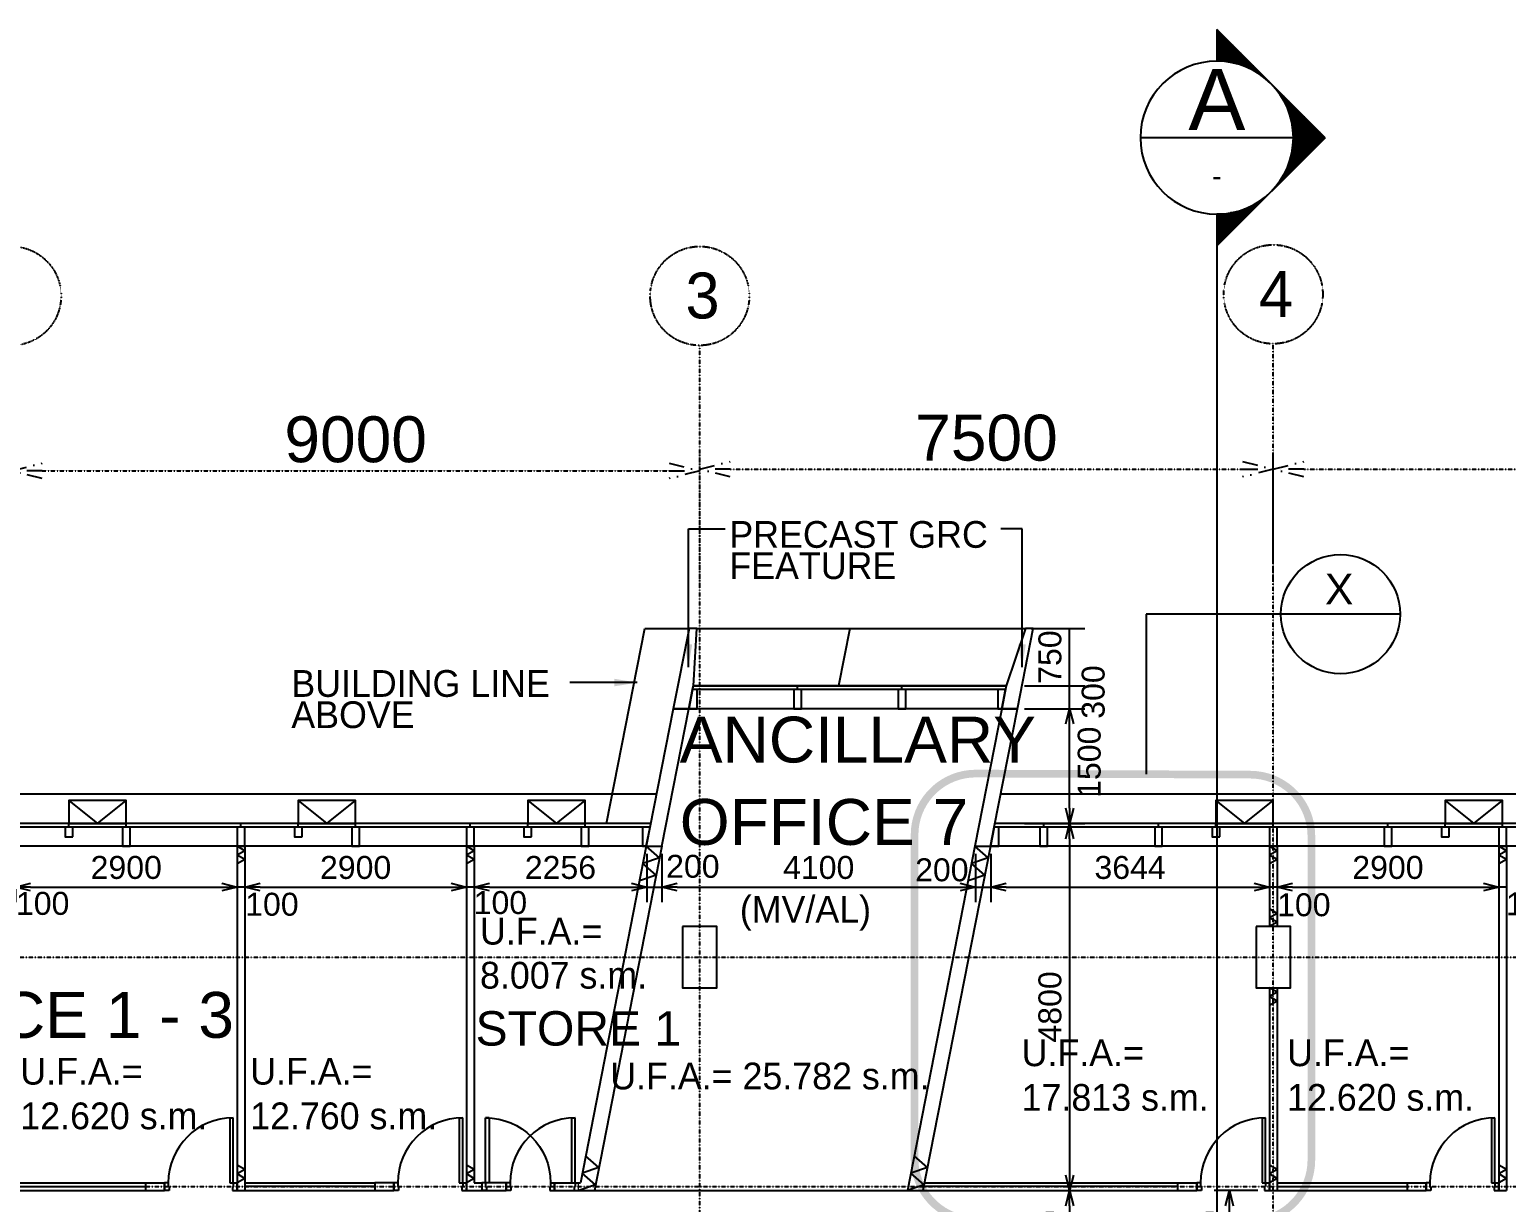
# Model space of a CAD drawing. Header units: millimetres. Extents: x 513 to 50196, y 336 to 55403.
# Drawn here: x 13043 to 32358, y 40065 to 55403 of the extents above; entities that cross this region are included whole.
import ezdxf
from ezdxf.enums import TextEntityAlignment as Align

# ---------------------------------------------------------------- set-up
doc = ezdxf.new("R2010")
doc.units = ezdxf.units.MM
doc.linetypes.add('DASHDOT', pattern=[1, 0.5, -0.25, 0, -0.25])
doc.layers.get('0').update_dxf_attribs({"color": 8})
doc.layers.get('Defpoints').update_dxf_attribs({"color": 8})
doc.layers.add('COL-160 Rev j', color=8, linetype='Continuous', plot=False)
for name, color, linetype in [('DLN020__', 8, 'DASHDOT'), ('DLN030', 8, 'Continuous'), ('DLN040__', 8, 'Continuous'), ('DLN041_1', 8, 'Continuous'), ('DLN041__', 8, 'Continuous'), ('DLN052__', 8, 'Continuous'), ('DLN061__1', 8, 'Continuous'), ('DLN210__', 8, 'Continuous'), ('DLN220__', 8, 'Continuous'), ('DLN280__', 8, 'Continuous'), ('DLN314__', 8, 'Continuous'), ('DLN324__', 8, 'Continuous'), ('DLN325__', 8, 'Continuous'), ('FITDOOR', 8, 'Continuous'), ('MARK', 8, 'Continuous')]:
    doc.layers.add(name, color=color, linetype=linetype)
doc.styles.add('A_IAS_GRID$0$Standard', font='txt')
doc.styles.add('ROMANS', font='swissl.ttf')
doc.styles.add('SWIS721LT450', font='swissl.ttf')
doc.styles.add('SWIS721LT750', font='swissl.ttf')
doc.dimstyles.new('INTDIM', dxfattribs={"dimscale": 200, "dimtxt": 2.25, "dimasz": 1.5, "dimexe": 1, "dimexo": 0, "dimgap": 1, "dimtad": 1, "dimdec": 0, "dimrnd": 1, "dimzin": 1, "dimdsep": 46, "dimtxsty": 'SWIS721LT450', "dimcen": 1, "dimclrd": 256, "dimclre": 256, "dimclrt": 256, "dimaunit": 1, "dimadec": 3, "dimazin": 0, "dimtfac": 1, "dimtdec": 0, "dimtix": 1, "dimtmove": 2, "dimatfit": 0, "dimfxl": 1, "dimtolj": 1, "dimtzin": 0, "dimarcsym": 0})

# ---------------------------------------------------------------- blocks, each defined once
blk = doc.blocks.new('DIMARR')
for p, q in [((-1, 0.25), (0, 0)), ((-1, 0), (0, 0)), ((0, 0), (-1, -0.25))]:
    blk.add_line(p, q)
blk = doc.blocks.new('*D232')
at = {"layer": 'Defpoints', "color": 0, "transparency": 16777216}
for p in [(21808, 49632), (12808, 47924), (21808, 47924)]:
    blk.add_point(p, dxfattribs=at)
at = {"layer": 'DLN020__', "lineweight": -2, "transparency": 16777216}
for p, q in [((12808, 48124), (12808, 49832)), ((21808, 48124), (21808, 49832)), ((13208, 49632), (21408, 49632))]:
    blk.add_line(p, q, dxfattribs=at)
at = {"layer": 'DLN020__', "lineweight": -2, "transparency": 16777216, "xscale": 400, "yscale": 400, "zscale": 400, "rotation": 180}
blk.add_blockref('DIMARR', (12808, 49632), dxfattribs=at)
at = {"layer": 'DLN020__', "lineweight": -2, "transparency": 16777216, "xscale": 400, "yscale": 400, "zscale": 400}
blk.add_blockref('DIMARR', (21808, 49632), dxfattribs=at)
at = {"layer": 'DLN020__', "transparency": 16777216, "insert": (17308, 50041), "char_height": 600, "attachment_point": 5, "style": 'SWIS721LT450'}
blk.add_mtext('\\A1;9000', dxfattribs=at)
blk = doc.blocks.new('*D233')
at = {"layer": 'Defpoints', "color": 0, "transparency": 16777216}
for p in [(29308, 49654), (29308, 48245), (21808, 47924)]:
    blk.add_point(p, dxfattribs=at)
at = {"layer": 'DLN020__', "lineweight": -2, "transparency": 16777216}
for p, q in [((21808, 48124), (21808, 49854)), ((29308, 48445), (29308, 49854)), ((22208, 49654), (28908, 49654))]:
    blk.add_line(p, q, dxfattribs=at)
at = {"layer": 'DLN020__', "lineweight": -2, "transparency": 16777216, "xscale": 400, "yscale": 400, "zscale": 400, "rotation": 180}
blk.add_blockref('DIMARR', (21808, 49654), dxfattribs=at)
at = {"layer": 'DLN020__', "lineweight": -2, "transparency": 16777216, "xscale": 400, "yscale": 400, "zscale": 400}
blk.add_blockref('DIMARR', (29308, 49654), dxfattribs=at)
at = {"layer": 'DLN020__', "transparency": 16777216, "insert": (25558, 50062), "char_height": 600, "attachment_point": 5, "style": 'SWIS721LT450'}
blk.add_mtext('\\A1;7500', dxfattribs=at)
blk = doc.blocks.new('*D234')
at = {"layer": 'Defpoints', "color": 0, "transparency": 16777216}
for p in [(38308, 49654), (29308, 47945), (38308, 47945)]:
    blk.add_point(p, dxfattribs=at)
at = {"layer": 'DLN020__', "lineweight": -2, "transparency": 16777216}
for p, q in [((29308, 48145), (29308, 49854)), ((38308, 48145), (38308, 49854)), ((29708, 49654), (37908, 49654))]:
    blk.add_line(p, q, dxfattribs=at)
at = {"layer": 'DLN020__', "lineweight": -2, "transparency": 16777216, "xscale": 400, "yscale": 400, "zscale": 400, "rotation": 180}
blk.add_blockref('DIMARR', (29308, 49654), dxfattribs=at)
at = {"layer": 'DLN020__', "lineweight": -2, "transparency": 16777216, "xscale": 400, "yscale": 400, "zscale": 400}
blk.add_blockref('DIMARR', (38308, 49654), dxfattribs=at)
at = {"layer": 'DLN020__', "transparency": 16777216, "insert": (33808, 50062), "char_height": 600, "attachment_point": 5, "style": 'SWIS721LT450'}
blk.add_mtext('\\A1;9000', dxfattribs=at)
blk = doc.blocks.new('*D255')
at = {"layer": 'Defpoints', "color": 0, "transparency": 16777216}
for p in [(12758, 44772), (12858, 44772), (12758, 44190)]:
    blk.add_point(p, dxfattribs=at)
at = {"layer": 'DLN030', "lineweight": -2, "transparency": 16777216}
for p, q in [((12758, 44572), (12758, 43990)), ((12858, 44572), (12858, 43990)), ((12858, 44190), (12758, 44190))]:
    blk.add_line(p, q, dxfattribs=at)
at = {"layer": 'DLN030', "transparency": 16777216, "insert": (13215, 43974), "char_height": 300, "attachment_point": 5, "style": 'SWIS721LT450'}
blk.add_mtext('\\A1;100', dxfattribs=at)
blk = doc.blocks.new('*D256')
at = {"layer": 'Defpoints', "color": 0, "transparency": 16777216}
for p in [(12858, 44772), (15758, 44772), (15758, 44190)]:
    blk.add_point(p, dxfattribs=at)
at = {"layer": 'DLN030', "lineweight": -2, "transparency": 16777216}
for p, q in [((12858, 44572), (12858, 43990)), ((15758, 44572), (15758, 43990)), ((13058, 44190), (15558, 44190))]:
    blk.add_line(p, q, dxfattribs=at)
at = {"layer": 'DLN030', "lineweight": -2, "transparency": 16777216, "xscale": 200, "yscale": 200, "zscale": 200, "rotation": 180}
blk.add_blockref('DIMARR', (12858, 44190), dxfattribs=at)
at = {"layer": 'DLN030', "lineweight": -2, "transparency": 16777216, "xscale": 200, "yscale": 200, "zscale": 200}
blk.add_blockref('DIMARR', (15758, 44190), dxfattribs=at)
at = {"layer": 'DLN030', "transparency": 16777216, "insert": (14308, 44444), "char_height": 300, "attachment_point": 5, "style": 'SWIS721LT450'}
blk.add_mtext('\\A1;2900', dxfattribs=at)
blk = doc.blocks.new('*D257')
at = {"layer": 'Defpoints', "color": 0, "transparency": 16777216}
for p in [(15758, 44772), (15858, 44772), (15758, 44190)]:
    blk.add_point(p, dxfattribs=at)
at = {"layer": 'DLN030', "lineweight": -2, "transparency": 16777216}
for p, q in [((15758, 44572), (15758, 43990)), ((15858, 44572), (15858, 43990)), ((15858, 44190), (15758, 44190))]:
    blk.add_line(p, q, dxfattribs=at)
at = {"layer": 'DLN030', "transparency": 16777216, "insert": (16213, 43963), "char_height": 300, "attachment_point": 5, "style": 'SWIS721LT450'}
blk.add_mtext('\\A1;100', dxfattribs=at)
blk = doc.blocks.new('*D258')
at = {"layer": 'Defpoints', "color": 0, "transparency": 16777216}
for p in [(15858, 44772), (18758, 44772), (18758, 44190)]:
    blk.add_point(p, dxfattribs=at)
at = {"layer": 'DLN030', "lineweight": -2, "transparency": 16777216}
for p, q in [((15858, 44572), (15858, 43990)), ((18758, 44572), (18758, 43990)), ((16058, 44190), (18558, 44190))]:
    blk.add_line(p, q, dxfattribs=at)
at = {"layer": 'DLN030', "lineweight": -2, "transparency": 16777216, "xscale": 200, "yscale": 200, "zscale": 200, "rotation": 180}
blk.add_blockref('DIMARR', (15858, 44190), dxfattribs=at)
at = {"layer": 'DLN030', "lineweight": -2, "transparency": 16777216, "xscale": 200, "yscale": 200, "zscale": 200}
blk.add_blockref('DIMARR', (18758, 44190), dxfattribs=at)
at = {"layer": 'DLN030', "transparency": 16777216, "insert": (17308, 44444), "char_height": 300, "attachment_point": 5, "style": 'SWIS721LT450'}
blk.add_mtext('\\A1;2900', dxfattribs=at)
blk = doc.blocks.new('*D259')
at = {"layer": 'Defpoints', "color": 0, "transparency": 16777216}
for p in [(18758, 44772), (18858, 44772), (18758, 44190)]:
    blk.add_point(p, dxfattribs=at)
at = {"layer": 'DLN030', "lineweight": -2, "transparency": 16777216}
for p, q in [((18758, 44572), (18758, 43990)), ((18858, 44572), (18858, 43990)), ((18858, 44190), (18758, 44190))]:
    blk.add_line(p, q, dxfattribs=at)
at = {"layer": 'DLN030', "transparency": 16777216, "insert": (19201, 43985), "char_height": 300, "attachment_point": 5, "style": 'SWIS721LT450'}
blk.add_mtext('\\A1;100', dxfattribs=at)
blk = doc.blocks.new('*D260')
at = {"layer": 'Defpoints', "color": 0, "transparency": 16777216}
for p in [(18858, 44772), (21114, 44772), (21114, 44190)]:
    blk.add_point(p, dxfattribs=at)
at = {"layer": 'DLN030', "lineweight": -2, "transparency": 16777216}
for p, q in [((18858, 44572), (18858, 43990)), ((21114, 44572), (21114, 43990)), ((19058, 44190), (20914, 44190))]:
    blk.add_line(p, q, dxfattribs=at)
at = {"layer": 'DLN030', "lineweight": -2, "transparency": 16777216, "xscale": 200, "yscale": 200, "zscale": 200, "rotation": 180}
blk.add_blockref('DIMARR', (18858, 44190), dxfattribs=at)
at = {"layer": 'DLN030', "lineweight": -2, "transparency": 16777216, "xscale": 200, "yscale": 200, "zscale": 200}
blk.add_blockref('DIMARR', (21114, 44190), dxfattribs=at)
at = {"layer": 'DLN030', "transparency": 16777216, "insert": (19986, 44444), "char_height": 300, "attachment_point": 5, "style": 'SWIS721LT450'}
blk.add_mtext('\\A1;2256', dxfattribs=at)
blk = doc.blocks.new('*D261')
at = {"layer": 'Defpoints', "color": 0, "transparency": 16777216}
for p in [(25614, 44772), (29258, 44772), (29258, 44190)]:
    blk.add_point(p, dxfattribs=at)
at = {"layer": 'DLN030', "lineweight": -2, "transparency": 16777216}
for p, q in [((25614, 44572), (25614, 43990)), ((29258, 44572), (29258, 43990)), ((25814, 44190), (29058, 44190))]:
    blk.add_line(p, q, dxfattribs=at)
at = {"layer": 'DLN030', "lineweight": -2, "transparency": 16777216, "xscale": 200, "yscale": 200, "zscale": 200, "rotation": 180}
blk.add_blockref('DIMARR', (25614, 44190), dxfattribs=at)
at = {"layer": 'DLN030', "lineweight": -2, "transparency": 16777216, "xscale": 200, "yscale": 200, "zscale": 200}
blk.add_blockref('DIMARR', (29258, 44190), dxfattribs=at)
at = {"layer": 'DLN030', "transparency": 16777216, "insert": (27436, 44444), "char_height": 300, "attachment_point": 5, "style": 'SWIS721LT450'}
blk.add_mtext('\\A1;3644', dxfattribs=at)
blk = doc.blocks.new('*D262')
at = {"layer": 'Defpoints', "color": 0, "transparency": 16777216}
for p in [(29258, 44772), (29358, 44772), (29258, 44190)]:
    blk.add_point(p, dxfattribs=at)
at = {"layer": 'DLN030', "lineweight": -2, "transparency": 16777216}
for p, q in [((29258, 44572), (29258, 43990)), ((29358, 44572), (29358, 43990)), ((29358, 44190), (29258, 44190))]:
    blk.add_line(p, q, dxfattribs=at)
at = {"layer": 'DLN030', "transparency": 16777216, "insert": (29708, 43956), "char_height": 300, "attachment_point": 5, "style": 'SWIS721LT450'}
blk.add_mtext('\\A1;100', dxfattribs=at)
blk = doc.blocks.new('*D263')
at = {"layer": 'Defpoints', "color": 0, "transparency": 16777216}
for p in [(29358, 44772), (32258, 44772), (32258, 44190)]:
    blk.add_point(p, dxfattribs=at)
at = {"layer": 'DLN030', "lineweight": -2, "transparency": 16777216}
for p, q in [((29358, 44572), (29358, 43990)), ((32258, 44572), (32258, 43990)), ((29558, 44190), (32058, 44190))]:
    blk.add_line(p, q, dxfattribs=at)
at = {"layer": 'DLN030', "lineweight": -2, "transparency": 16777216, "xscale": 200, "yscale": 200, "zscale": 200, "rotation": 180}
blk.add_blockref('DIMARR', (29358, 44190), dxfattribs=at)
at = {"layer": 'DLN030', "lineweight": -2, "transparency": 16777216, "xscale": 200, "yscale": 200, "zscale": 200}
blk.add_blockref('DIMARR', (32258, 44190), dxfattribs=at)
at = {"layer": 'DLN030', "transparency": 16777216, "insert": (30808, 44444), "char_height": 300, "attachment_point": 5, "style": 'SWIS721LT450'}
blk.add_mtext('\\A1;2900', dxfattribs=at)
blk = doc.blocks.new('*D264')
at = {"layer": 'Defpoints', "color": 0, "transparency": 16777216}
for p in [(32258, 44772), (32358, 44772), (32258, 44190)]:
    blk.add_point(p, dxfattribs=at)
at = {"layer": 'DLN030', "lineweight": -2, "transparency": 16777216}
for p, q in [((32258, 44572), (32258, 43990)), ((32358, 44572), (32358, 43990)), ((32358, 44190), (32258, 44190))]:
    blk.add_line(p, q, dxfattribs=at)
at = {"layer": 'DLN030', "transparency": 16777216, "insert": (32702, 43969), "char_height": 300, "attachment_point": 5, "style": 'SWIS721LT450'}
blk.add_mtext('\\A1;100', dxfattribs=at)
blk = doc.blocks.new('*D301')
at = {"layer": 'Defpoints', "color": 0, "transparency": 16777216}
for p in [(25856, 46822), (26644, 46822), (25856, 46522)]:
    blk.add_point(p, dxfattribs=at)
at = {"layer": 'DLN030', "lineweight": -2, "transparency": 16777216}
for p, q in [((26056, 46822), (26844, 46822)), ((26644, 46522), (26644, 46822)), ((26056, 46522), (26844, 46522))]:
    blk.add_line(p, q, dxfattribs=at)
at = {"layer": 'DLN030', "transparency": 16777216, "insert": (26955, 46740), "char_height": 300, "attachment_point": 5, "rotation": 90, "style": 'SWIS721LT450'}
blk.add_mtext('\\A1;300', dxfattribs=at)
blk = doc.blocks.new('*D302')
at = {"layer": 'Defpoints', "color": 0, "transparency": 16777216}
for p in [(25943, 47572), (26644, 47572), (25943, 46822)]:
    blk.add_point(p, dxfattribs=at)
at = {"layer": 'DLN030', "lineweight": -2, "transparency": 16777216}
for p, q in [((26143, 47572), (26844, 47572)), ((26644, 46822), (26644, 47572)), ((26143, 46822), (26844, 46822))]:
    blk.add_line(p, q, dxfattribs=at)
at = {"layer": 'DLN030', "transparency": 16777216, "insert": (26389, 47197), "char_height": 300, "attachment_point": 5, "rotation": 90, "style": 'SWIS721LT450'}
blk.add_mtext('\\A1;750', dxfattribs=at)
blk = doc.blocks.new('*D323')
at = {"layer": 'Defpoints', "color": 0, "transparency": 16777216}
for p in [(25414, 44822), (25614, 44822), (25614, 44190)]:
    blk.add_point(p, dxfattribs=at)
at = {"layer": 'DLN030', "lineweight": -2, "transparency": 16777216}
for p, q in [((25414, 44622), (25414, 43990)), ((25614, 44622), (25614, 43990)), ((25414, 44190), (25614, 44190))]:
    blk.add_line(p, q, dxfattribs=at)
at = {"layer": 'DLN030', "transparency": 16777216, "insert": (24974, 44413), "char_height": 300, "attachment_point": 5, "style": 'SWIS721LT450'}
blk.add_mtext('\\A1;200', dxfattribs=at)
blk = doc.blocks.new('*D330')
at = {"layer": 'Defpoints', "color": 0, "transparency": 16777216}
for p in [(25856, 45022), (25856, 40222), (26644, 40222)]:
    blk.add_point(p, dxfattribs=at)
at = {"layer": 'DLN030', "lineweight": -2, "transparency": 16777216}
for p, q in [((26056, 45022), (26844, 45022)), ((26644, 44822), (26644, 40422)), ((26056, 40222), (26844, 40222))]:
    blk.add_line(p, q, dxfattribs=at)
at = {"layer": 'DLN030', "lineweight": -2, "transparency": 16777216, "xscale": 200, "yscale": 200, "zscale": 200}
for p, rotation in [((26644, 45022), 90), ((26644, 40222), 270)]:
    blk.add_blockref('DIMARR', p, dxfattribs=dict(at, rotation=rotation))
at = {"layer": 'DLN030', "transparency": 16777216, "insert": (26389, 42622), "char_height": 300, "attachment_point": 5, "rotation": 90, "style": 'SWIS721LT450'}
blk.add_mtext('\\A1;4800', dxfattribs=at)
blk = doc.blocks.new('*D331')
at = {"layer": 'Defpoints', "color": 0, "transparency": 16777216}
for p in [(25856, 40222), (25856, 38772), (26644, 38772)]:
    blk.add_point(p, dxfattribs=at)
at = {"layer": 'DLN030', "lineweight": -2, "transparency": 16777216}
for p, q in [((26056, 40222), (26844, 40222)), ((26644, 40022), (26644, 38972)), ((26056, 38772), (26844, 38772))]:
    blk.add_line(p, q, dxfattribs=at)
at = {"layer": 'DLN030', "lineweight": -2, "transparency": 16777216, "xscale": 200, "yscale": 200, "zscale": 200}
for p, rotation in [((26644, 40222), 90), ((26644, 38772), 270)]:
    blk.add_blockref('DIMARR', p, dxfattribs=dict(at, rotation=rotation))
at = {"layer": 'DLN030', "transparency": 16777216, "insert": (26389, 39497), "char_height": 300, "attachment_point": 5, "rotation": 90, "style": 'SWIS721LT450'}
blk.add_mtext('\\A1;1450', dxfattribs=at)
blk = doc.blocks.new('DR1CR2')
at = {"layer": 'FITDOOR'}
for p, q in [((-50, 0), (-50, -50)), ((-50, 0), (0, 0)), ((0, 0), (0, -25)), ((-62.5, -50), (-50, -50)), ((-62.5, -50), (-62.5, -100)), ((-62.5, -100), (0, -100)), ((-12, -25), (0, -25)), ((-12, -75), (0, -75)), ((0, -75), (0, -100))]:
    blk.add_line(p, q, dxfattribs=at)
blk = doc.blocks.new('DR1AD')
at = {"layer": 'FITDOOR'}
for p, q in [((-45, 1), (0, 1)), ((-45, 1), (-45, 0)), ((0, 0), (0, 1)), ((-45, 0), (0, 0))]:
    blk.add_line(p, q, dxfattribs=at)
blk = doc.blocks.new('DR1AM')
at = {"layer": 'FITDOOR'}
blk.add_arc((0, 0), 1, 90, 180, dxfattribs=at)
blk = doc.blocks.new('DR1CL2')
at = {"layer": 'FITDOOR'}
for p, q in [((50, 0), (0, 0)), ((0, 0), (0, -25)), ((50, 0), (50, -50)), ((12, -25), (0, -25)), ((0, -75), (0, -100)), ((12, -75), (0, -75)), ((62.5, -100), (0, -100)), ((62.5, -50), (50, -50)), ((62.5, -50), (62.5, -100))]:
    blk.add_line(p, q, dxfattribs=at)
blk = doc.blocks.new('*X35')
for p, q in [((75900, 55200), (75922, 55200)), ((75912, 55212), (75922, 55212)), ((75750, 55050), (75922, 55050)), ((75762, 55062), (75922, 55062)), ((75775, 55075), (75922, 55075)), ((75787, 55088), (75922, 55088)), ((75800, 55100), (75922, 55100)), ((75812, 55112), (75922, 55112)), ((75825, 55125), (75922, 55125)), ((75837, 55138), (75922, 55138)), ((75850, 55150), (75922, 55150)), ((75862, 55162), (75922, 55162)), ((75875, 55175), (75922, 55175)), ((75887, 55188), (75922, 55188)), ((75612, 54912), (75922, 54912)), ((75625, 54925), (75922, 54925)), ((75637, 54938), (75922, 54938)), ((75650, 54950), (75922, 54950)), ((75662, 54962), (75922, 54962)), ((75675, 54975), (75922, 54975)), ((75687, 54988), (75922, 54988)), ((75700, 55000), (75922, 55000)), ((75712, 55012), (75922, 55012)), ((75725, 55025), (75922, 55025)), ((75737, 55038), (75922, 55038)), ((75462, 54762), (75473, 54762)), ((75475, 54775), (75490, 54775)), ((75487, 54788), (75508, 54788)), ((75500, 54800), (75528, 54800)), ((75512, 54812), (75549, 54812)), ((75525, 54825), (75571, 54825)), ((75537, 54838), (75596, 54838)), ((75550, 54850), (75623, 54850)), ((75562, 54862), (75654, 54862)), ((75575, 54875), (75689, 54875)), ((75587, 54888), (75732, 54888)), ((75600, 54900), (75788, 54900)), ((75325, 54625), (75332, 54625)), ((75337, 54638), (75342, 54638)), ((75350, 54650), (75353, 54650)), ((75362, 54662), (75364, 54662)), ((75375, 54675), (75375, 54675)), ((75400, 54700), (75400, 54700)), ((75412, 54712), (75413, 54712)), ((75425, 54725), (75427, 54725)), ((75437, 54738), (75441, 54738)), ((75450, 54750), (75457, 54750)), ((75175, 54475), (75241, 54475)), ((75187, 54488), (75247, 54488)), ((75200, 54500), (75253, 54500)), ((75212, 54512), (75259, 54512)), ((75225, 54525), (75266, 54525)), ((75237, 54538), (75273, 54538)), ((75250, 54550), (75280, 54550)), ((75262, 54562), (75288, 54562)), ((75275, 54575), (75296, 54575)), ((75287, 54588), (75305, 54588)), ((75300, 54600), (75313, 54600)), ((75312, 54612), (75323, 54612)), ((75025, 54325), (75190, 54325)), ((75037, 54338), (75193, 54338)), ((75050, 54350), (75196, 54350)), ((75062, 54362), (75200, 54362)), ((75075, 54375), (75203, 54375)), ((75087, 54388), (75207, 54388)), ((75100, 54400), (75211, 54400)), ((75112, 54412), (75215, 54412)), ((75125, 54425), (75220, 54425)), ((75137, 54438), (75225, 54438)), ((75150, 54450), (75230, 54450)), ((75162, 54462), (75235, 54462)), ((74887, 54188), (75173, 54188)), ((74900, 54200), (75173, 54200)), ((74912, 54212), (75174, 54212)), ((74925, 54225), (75175, 54225)), ((74937, 54238), (75176, 54238)), ((74950, 54250), (75178, 54250)), ((74962, 54262), (75179, 54262)), ((74975, 54275), (75181, 54275)), ((74987, 54288), (75183, 54288)), ((75000, 54300), (75185, 54300)), ((75012, 54312), (75188, 54312)), ((74862, 54162), (75172, 54162)), ((74874, 54150), (75172, 54150)), ((74875, 54175), (75172, 54175)), ((74886, 54138), (75173, 54138)), ((74899, 54125), (75173, 54125)), ((74911, 54112), (75174, 54112)), ((74924, 54100), (75175, 54100)), ((74936, 54088), (75176, 54088)), ((74949, 54075), (75177, 54075)), ((74961, 54062), (75179, 54062)), ((74974, 54050), (75181, 54050)), ((74986, 54038), (75183, 54038)), ((74999, 54025), (75185, 54025)), ((75011, 54012), (75187, 54012)), ((75024, 54000), (75190, 54000)), ((75036, 53988), (75193, 53988)), ((75049, 53975), (75196, 53975)), ((75061, 53962), (75199, 53962)), ((75074, 53950), (75203, 53950)), ((75086, 53938), (75207, 53938)), ((75099, 53925), (75211, 53925)), ((75111, 53912), (75215, 53912)), ((75124, 53900), (75220, 53900)), ((75136, 53888), (75224, 53888)), ((75149, 53875), (75229, 53875)), ((75161, 53862), (75235, 53862)), ((75174, 53850), (75240, 53850)), ((75186, 53838), (75246, 53838)), ((75199, 53825), (75252, 53825)), ((75211, 53812), (75259, 53812)), ((75224, 53800), (75266, 53800)), ((75236, 53788), (75273, 53788)), ((75249, 53775), (75280, 53775)), ((75261, 53762), (75288, 53762)), ((75274, 53750), (75296, 53750)), ((75286, 53738), (75304, 53738)), ((75299, 53725), (75313, 53725)), ((75311, 53712), (75322, 53712)), ((75324, 53700), (75332, 53700)), ((75336, 53688), (75342, 53688)), ((75349, 53675), (75352, 53675)), ((75361, 53662), (75363, 53662)), ((75374, 53650), (75374, 53650)), ((75399, 53625), (75399, 53625)), ((75411, 53612), (75412, 53612)), ((75424, 53600), (75426, 53600)), ((75436, 53588), (75440, 53588)), ((75449, 53575), (75456, 53575)), ((75461, 53562), (75472, 53562)), ((75474, 53550), (75489, 53550)), ((75486, 53538), (75507, 53538)), ((75499, 53525), (75527, 53525)), ((75511, 53512), (75548, 53512)), ((75524, 53500), (75570, 53500)), ((75536, 53488), (75595, 53488)), ((75549, 53475), (75622, 53475)), ((75561, 53462), (75652, 53462)), ((75574, 53450), (75687, 53450)), ((75586, 53438), (75729, 53438)), ((75599, 53425), (75784, 53425)), ((75611, 53412), (75900, 53412)), ((75624, 53400), (75922, 53400)), ((75636, 53388), (75922, 53388)), ((75649, 53375), (75922, 53375)), ((75661, 53362), (75922, 53362)), ((75674, 53350), (75922, 53350)), ((75686, 53338), (75922, 53338)), ((75699, 53325), (75922, 53325)), ((75711, 53312), (75922, 53312)), ((75724, 53300), (75922, 53300)), ((75736, 53288), (75922, 53288)), ((75749, 53275), (75922, 53275)), ((75761, 53262), (75922, 53262)), ((75774, 53250), (75922, 53250)), ((75786, 53238), (75922, 53238)), ((75799, 53225), (75922, 53225)), ((75811, 53212), (75922, 53212)), ((75824, 53200), (75922, 53200)), ((75836, 53188), (75922, 53188)), ((75849, 53175), (75922, 53175)), ((75861, 53162), (75922, 53162)), ((75874, 53150), (75922, 53150)), ((75886, 53138), (75922, 53138)), ((75899, 53125), (75922, 53125)), ((75911, 53112), (75922, 53112))]:
    blk.add_line(p, q)
blk = doc.blocks.new('SECUR')
at = {"layer": 'MARK'}
for p, q in [((0, 3.414), (0, 3)), ((1.414, 2), (0, 3.414)), ((1, 2), (-1, 2)), ((1.414, 2), (0, 0.586)), ((0, 1), (0, 0))]:
    blk.add_line(p, q, dxfattribs=at)
for start, end in [(90, 270), (270, 90)]:
    blk.add_arc((0, 2), 1, start, end, dxfattribs=at)
at = {"layer": 'MARK', "xscale": 0.001333333333604969, "yscale": 0.001333333333604969, "zscale": 0.001333333333604969, "rotation": 180}
blk.add_blockref('*X35', (101.23, 74.216), dxfattribs=at)
at = {"layer": 'MARK', "style": 'ROMANS'}
for tag, height, p in [('SECUR1', 0.8, (0, 2.5)), ('SECUR2', 0.267, (0, 1.5))]:
    blk.add_attdef(tag, text='', height=height, dxfattribs=at).set_placement(p, align=Align.MIDDLE)
blk = doc.blocks.new('*D377')
at = {"layer": 'Defpoints', "color": 0, "transparency": 16777216}
for p in [(25856, 46522), (26644, 46522), (25856, 45022)]:
    blk.add_point(p, dxfattribs=at)
at = {"layer": 'DLN030', "lineweight": -2, "transparency": 16777216}
for p, q in [((26056, 46522), (26844, 46522)), ((26644, 45222), (26644, 46322)), ((26056, 45022), (26844, 45022))]:
    blk.add_line(p, q, dxfattribs=at)
at = {"layer": 'DLN030', "lineweight": -2, "transparency": 16777216, "xscale": 200, "yscale": 200, "zscale": 200}
for p, rotation in [((26644, 46522), 90), ((26644, 45022), 270)]:
    blk.add_blockref('DIMARR', p, dxfattribs=dict(at, rotation=rotation))
at = {"layer": 'DLN030', "transparency": 16777216, "insert": (26903, 45822), "char_height": 300, "attachment_point": 5, "rotation": 90, "style": 'SWIS721LT450'}
blk.add_mtext('\\A1;1500', dxfattribs=at)
blk = doc.blocks.new('*D378')
at = {"layer": 'Defpoints', "color": 0, "transparency": 16777216}
for p in [(21114, 44822), (21314, 44822), (21314, 44190)]:
    blk.add_point(p, dxfattribs=at)
at = {"layer": 'DLN030', "lineweight": -2, "transparency": 16777216}
for p, q in [((21114, 44622), (21114, 43990)), ((21314, 44622), (21314, 43990)), ((21114, 44190), (21314, 44190))]:
    blk.add_line(p, q, dxfattribs=at)
at = {"layer": 'DLN030', "transparency": 16777216, "insert": (21718, 44459), "char_height": 300, "attachment_point": 5, "style": 'SWIS721LT450'}
blk.add_mtext('\\A1;200', dxfattribs=at)
blk = doc.blocks.new('*D379')
at = {"layer": 'Defpoints', "color": 0, "transparency": 16777216}
for p in [(21314, 44772), (25414, 44772), (25414, 44190)]:
    blk.add_point(p, dxfattribs=at)
at = {"layer": 'DLN030', "lineweight": -2, "transparency": 16777216}
for p, q in [((21314, 44572), (21314, 43990)), ((25414, 44572), (25414, 43990)), ((21514, 44190), (25214, 44190))]:
    blk.add_line(p, q, dxfattribs=at)
at = {"layer": 'DLN030', "lineweight": -2, "transparency": 16777216, "xscale": 200, "yscale": 200, "zscale": 200, "rotation": 180}
blk.add_blockref('DIMARR', (21314, 44190), dxfattribs=at)
at = {"layer": 'DLN030', "lineweight": -2, "transparency": 16777216, "xscale": 200, "yscale": 200, "zscale": 200}
blk.add_blockref('DIMARR', (25414, 44190), dxfattribs=at)
at = {"layer": 'DLN030', "transparency": 16777216, "insert": (23364, 44444), "char_height": 300, "attachment_point": 5, "style": 'SWIS721LT450'}
blk.add_mtext('\\A1;4100', dxfattribs=at)
blk = doc.blocks.new('A$C75032E79')
at = {"layer": 'DLN314__', "ltscale": 0.05}
blk.add_lwpolyline([(-750, 0), (0, 0), (0, 300), (-750, 300)], close=True, dxfattribs=at)
blk.add_lwpolyline([(-750, 300), (-375, 0), (0, 300)], dxfattribs=at)
blk = doc.blocks.new('MAGENTA')
at = {"layer": 'DLN314__'}
blk.add_line((-212508, -468222), (-212508, -468172), dxfattribs=at)
blk.add_lwpolyline([(-212458, -468472), (-212458, -468222), (-212558, -468222), (-212558, -468472)], close=True, dxfattribs=at)
blk = doc.blocks.new('MAGETA-2')
at = {"layer": 'DLN314__'}
blk.add_line((-211908, -468637), (-211908, -468587), dxfattribs=at)
blk.add_lwpolyline([(-211858, -468762), (-211858, -468637), (-211958, -468637), (-211958, -468762)], close=True, dxfattribs=at)
blk = doc.blocks.new('*D394')
at = {"layer": 'Defpoints', "color": 0, "transparency": 16777216}
for p in [(28735, 40222), (29308, 40222), (29308, 38772)]:
    blk.add_point(p, dxfattribs=at)
at = {"layer": 'DLN030', "lineweight": -2, "transparency": 16777216}
for p, q in [((29108, 40222), (28535, 40222)), ((28735, 38972), (28735, 40022)), ((29108, 38772), (28535, 38772))]:
    blk.add_line(p, q, dxfattribs=at)
at = {"layer": 'DLN030', "lineweight": -2, "transparency": 16777216, "xscale": 200, "yscale": 200, "zscale": 200}
for p, rotation in [((28735, 40222), 90), ((28735, 38772), 270)]:
    blk.add_blockref('DIMARR', p, dxfattribs=dict(at, rotation=rotation))
at = {"layer": 'DLN030', "transparency": 16777216, "insert": (28481, 39497), "char_height": 300, "attachment_point": 5, "rotation": 90, "style": 'SWIS721LT450'}
blk.add_mtext('\\A1;1450', dxfattribs=at)
blk = doc.blocks.new('w')
at = {"layer": 'DLN061__1'}
for p, q in [((-380707, -515975), (-380854, -515719)), ((-380707, -515975), (-380559, -515719)), ((-380411, -515975), (-380559, -515719)), ((-380411, -515975), (-380263, -515719))]:
    blk.add_line(p, q, dxfattribs=at)

msp = doc.modelspace()

# ---------------------------------------------------------------- linework, layer by layer
at = {"layer": 'COL-160 Rev j'}
for p, q in [((20131.9, 41172.3), (20176.9, 41172.3)), ((20131.9, 41172.3), (20131.9, 40322.3)), ((20176.9, 40322.3), (20176.9, 41172.3)), ((19276.9, 40322.3), (18958.1, 40322.3)), ((18958.1, 40222.3), (19276.9, 40222.3)), ((19276.9, 40322.3), (19276.9, 40222.3)), ((19326.9, 40322.3), (19276.9, 40322.3)), ((19276.9, 40322.3), (19276.9, 40297.3)), ((19288.9, 40297.3), (19276.9, 40297.3)), ((19276.9, 40247.3), (19276.9, 40222.3)), ((19288.9, 40247.3), (19276.9, 40247.3)), ((19339.4, 40222.3), (19276.9, 40222.3)), ((19326.9, 40322.3), (19326.9, 40272.3)), ((19339.4, 40272.3), (19326.9, 40272.3)), ((19339.4, 40272.3), (19339.4, 40222.3)), ((20164.4, 40272.3), (20176.9, 40272.3)), ((20164.4, 40272.3), (20164.4, 40222.3)), ((20164.4, 40222.3), (20226.9, 40222.3)), ((20176.9, 40322.3), (20176.9, 40272.3)), ((20176.9, 40322.3), (20226.9, 40322.3)), ((20214.9, 40297.3), (20226.9, 40297.3)), ((20214.9, 40247.3), (20226.9, 40247.3))]:
    msp.add_line(p, q, dxfattribs=at)
msp.add_arc((20176.9, 40322.3), 850, 90, 180, dxfattribs=at)
at = {"layer": 'DLN020__'}
for p, q in [((21808.1, 4522.3), (21808.1, 51272.3)), ((29308.1, 4543.6), (29308.1, 51293.6)), ((1808.1, 43272.3), (45558.1, 43272.3)), ((1808.1, 40272.3), (45558.1, 40272.3))]:
    msp.add_line(p, q, dxfattribs=at)
for centre in [(12808.1, 51919.9), (21808.1, 51919.9), (29308.1, 51941.2)]:
    msp.add_circle(centre, 647.6, dxfattribs=at)
at = {"layer": 'DLN041_1', "ltscale": 0.5}
for p, q in [((29407.7, 47758.8), (27646.1, 47758.8)), ((27646.1, 47758.8), (27646.1, 45665)), ((30966.4, 47758.8), (29407.7, 47758.8))]:
    msp.add_line(p, q, dxfattribs=at)
at = {"layer": 'DLN041_1', "ltscale": 0.1, "const_width": 100}
msp.add_lwpolyline([(25417.7, 39833.1), (29006.8, 39819, 0.4142136), (29806.8, 40619), (29806.8, 44859.7, 0.4142136), (29006.8, 45659.7), (25417.7, 45673.8, 0.4142136), (24617.7, 44873.8), (24617.7, 40633.1, 0.4142136)], format="xyb", close=True, dxfattribs=at)
at = {"layer": 'DLN041_1', "ltscale": 0.5}
msp.add_circle((30187, 47758.8), 779.4, dxfattribs=at)
at = {"layer": 'DLN052__', "ltscale": 0.05}
msp.add_line((28571.2, 51989.3), (28571.2, 36373.7), dxfattribs=at)
at = {"layer": 'DLN210__'}
for p, q in [((21768.1, 47572.3), (26068.1, 47572.3)), ((23770.6, 47572.3), (23623.5, 46822.3))]:
    msp.add_line(p, q, dxfattribs=at)
for points in [[(21724.9, 46822.3), (21768.1, 47572.3), (21668.1, 47572.3), (21462.2, 46522.3), (21666, 46522.3), (21715, 46772.3)], [(26168.1, 47572.3), (26068.1, 47572.3), (25817.2, 46822.3), (25758.4, 46522.3), (25962.2, 46522.3)]]:
    msp.add_lwpolyline(points, close=True, dxfattribs=at)
at = {"layer": 'DLN220__', "ltscale": 0.05}
for p, q in [((20588.1, 45022.3), (21088.1, 47572.3)), ((21088.1, 47572.3), (21668.1, 47572.3)), ((20430.7, 40222.3), (24523.1, 40222.3))]:
    msp.add_line(p, q, dxfattribs=at)
at = {"layer": 'DLN220__'}
for p, q in [((15758.1, 44722.3), (15758.1, 40222.3)), ((15858.1, 44722.3), (15858.1, 40222.3)), ((18758.1, 44722.3), (18758.1, 40222.3)), ((18858.1, 44722.3), (18858.1, 40322.3)), ((21109.3, 44722.3), (20246.5, 40322.3)), ((21313.1, 44722.3), (20430.7, 40222.3)), ((25405.5, 44722.3), (24523.1, 40222.3)), ((25609.3, 44722.3), (24726.9, 40222.3)), ((29258.1, 44722.3), (29258.1, 43672.3)), ((29358.1, 44722.3), (29358.1, 43672.3)), ((32258.1, 44722.3), (32258.1, 40222.3)), ((32358.1, 44722.3), (32358.1, 40222.3)), ((29258.1, 42872.3), (29258.1, 40222.3)), ((29358.1, 42872.3), (29358.1, 40222.3)), ((14558.1, 40322.3), (14808.1, 40322.3)), ((14558.1, 40322.3), (14558.1, 40222.3)), ((14558.1, 40222.3), (14808.1, 40222.3)), ((14808.1, 40222.3), (14808.1, 40322.3)), ((14808.1, 40322.3), (14808.1, 40222.3)), ((14808.1, 40322.3), (14808.1, 40222.3)), ((14808.1, 40322.3), (14808.1, 40222.3)), ((15758.1, 40222.3), (15858.1, 40222.3)), ((17558.1, 40322.3), (17558.1, 40222.3)), ((17808.1, 40322.3), (17558.1, 40322.3)), ((17558.1, 40222.3), (17808.1, 40222.3)), ((17808.1, 40222.3), (17808.1, 40322.3)), ((17808.1, 40322.3), (17808.1, 40222.3)), ((17808.1, 40322.3), (17808.1, 40222.3)), ((18758.1, 40222.3), (18958.1, 40222.3)), ((18858.1, 40322.3), (18958.1, 40322.3)), ((18958.1, 40322.3), (18958.1, 40222.3)), ((19276.9, 40222.3), (19276.9, 40322.3)), ((19276.9, 40322.3), (19276.9, 40222.3)), ((19908.1, 40322.3), (20246.5, 40322.3)), ((19908.1, 40322.3), (19908.1, 40222.3)), ((19908.1, 40222.3), (20430.7, 40222.3)), ((24523.1, 40222.3), (24726.9, 40222.3)), ((28058.1, 40322.3), (28308.1, 40322.3)), ((28058.1, 40322.3), (28058.1, 40222.3)), ((28058.1, 40222.3), (28308.1, 40222.3)), ((28308.1, 40222.3), (28308.1, 40322.3)), ((28308.1, 40322.3), (28308.1, 40222.3)), ((28308.1, 40322.3), (28308.1, 40222.3)), ((29258.1, 40222.3), (29358.1, 40222.3)), ((31058.1, 40322.3), (31308.1, 40322.3)), ((31058.1, 40222.3), (31308.1, 40222.3)), ((31308.1, 40222.3), (31308.1, 40322.3)), ((31308.1, 40322.3), (31308.1, 40222.3)), ((31308.1, 40322.3), (31308.1, 40222.3)), ((32258.1, 40222.3), (32358.1, 40222.3))]:
    msp.add_line(p, q, dxfattribs=at)
at = {"layer": 'DLN280__'}
for points in [[(21666, 46522.3), (21462.2, 46522.3), (21109.3, 44722.3), (21313.1, 44722.3)], [(25962.2, 46522.3), (25758.4, 46522.3), (25405.5, 44722.3), (25609.3, 44722.3), (25658.3, 44972.3)], [(21583.1, 43672.3), (21583.1, 42872.3), (22033.1, 42872.3), (22033.1, 43672.3)], [(29083.1, 43672.3), (29083.1, 42872.3), (29533.1, 42872.3), (29533.1, 43672.3)]]:
    msp.add_lwpolyline(points, close=True, dxfattribs=at)
at = {"layer": 'DLN314__'}
for p, q in [((21724.9, 46822.3), (25817.2, 46822.3)), ((25817.2, 46822.3), (21724.9, 46822.3)), ((23039, 46772.3), (21774.9, 46772.3)), ((24403.1, 46772.3), (23139, 46772.3)), ((25708.4, 46772.3), (24505, 46772.3)), ((25758.4, 46522.3), (21666, 46522.3)), ((21242.6, 45402.3), (7678.1, 45402.3)), ((43438.1, 45402.3), (25742.6, 45402.3)), ((21168.1, 45022.3), (8058.1, 45022.3)), ((43058.1, 45022.3), (25668.1, 45022.3)), ((21059.3, 44972.3), (8108.1, 44972.3)), ((43008.1, 44972.3), (25658.3, 44972.3)), ((21109.3, 44722.3), (8358.1, 44722.3)), ((42758.1, 44722.3), (25609.3, 44722.3))]:
    msp.add_line(p, q, dxfattribs=at)
for points in [[(21774.9, 46522.3), (21774.9, 46772.3), (21715, 46772.3), (21666, 46522.3)], [(25758.4, 46522.3), (25807.4, 46772.3), (25708.4, 46772.3), (25708.4, 46522.3)], [(21109.3, 44722.3), (21158.3, 44972.3), (21059.3, 44972.3), (21059.3, 44722.3)], [(25718.1, 44722.3), (25718.1, 44972.3), (25658.3, 44972.3), (25609.3, 44722.3)]]:
    msp.add_lwpolyline(points, close=True, dxfattribs=at)
at = {"layer": 'DLN324__'}
for p, q in [((12858.1, 40322.3), (14558.1, 40322.3)), ((12858.1, 40272.3), (14558.1, 40272.3)), ((12858.1, 40222.3), (14558.1, 40222.3)), ((15858.1, 40322.3), (17558.1, 40322.3)), ((17558.1, 40272.3), (15858.1, 40272.3)), ((15858.1, 40222.3), (17558.1, 40222.3)), ((24726.9, 40222.3), (28058.1, 40222.3)), ((28058.1, 40272.3), (24736.7, 40272.3)), ((24746.5, 40322.3), (28058.1, 40322.3)), ((29358.1, 40322.3), (31058.1, 40322.3)), ((29358.1, 40272.3), (31058.1, 40272.3)), ((29358.1, 40222.3), (31058.1, 40222.3)), ((31058.1, 40322.3), (31058.1, 40222.3))]:
    msp.add_line(p, q, dxfattribs=at)
at = {"layer": 'FITDOOR'}
msp.add_line((20131.9, 40322.3), (20176.9, 40322.3), dxfattribs=at)

# ---------------------------------------------------------------- block references
at = {"layer": 'DLN052__', "ltscale": 0.05, "xscale": 1000, "yscale": 1000, "zscale": 1000}
msp.add_blockref('SECUR', (28571.2, 51989.3), dxfattribs=at).add_auto_attribs({'SECUR1': 'A', 'SECUR2': '-'})
msp.add_blockref('SECUR', (28571.2, 51989.3), dxfattribs=at).add_auto_attribs({'SECUR1': 'A', 'SECUR2': '-'})
at = {"layer": 'DLN061__1'}
for p, xscale, yscale, zscale, rotation in [((-185694.8, 193262.6), 0.390625, 0.390625, 0.390625, 90), ((-182694.8, 193262.6), 0.390625, 0.390625, 0.390625, 90), ((-317105.1, 413776.5), 0.7812500000155164, 0.7812500000155164, 0.7812500000155164, 78.90627698967424), ((-312808.9, 413776.5), 0.7812500000155164, 0.7812500000155164, 0.7812500000155164, 78.90627698967424), ((-172194.8, 193262.6), 0.390625, 0.390625, 0.390625, 90), ((-169194.8, 193262.6), 0.390625, 0.390625, 0.390625, 90), ((-172194.8, 192443.5), 0.390625, 0.390625, 0.390625, 90), ((-172194.8, 191412.6), 0.390625, 0.390625, 0.390625, 90), ((-317898.6, 409729.8), 0.7812500000155164, 0.7812500000155164, 0.7812500000155164, 78.90627698967424), ((-313602.4, 409729.8), 0.7812500000155164, 0.7812500000155164, 0.7812500000155164, 78.90627698967424), ((-185694.8, 189093.5), 0.390625, 0.390625, 0.390625, 90), ((-182694.8, 189093.5), 0.390625, 0.390625, 0.390625, 90), ((-172194.8, 189093.5), 0.390625, 0.390625, 0.390625, 90), ((-169194.8, 189093.5), 0.390625, 0.390625, 0.390625, 90)]:
    msp.add_blockref('w', p, dxfattribs=dict(at, xscale=xscale, yscale=yscale, zscale=zscale, rotation=rotation))
at = {"layer": 'DLN314__'}
for name, p in [('MAGENTA', (235596.5, 514994.2)), ('MAGENTA', (236960.6, 514994.2)), ('MAGETA-2', (225465.9, 513609.1)), ('MAGENTA', (226815.6, 513194.2)), ('MAGENTA', (228315.6, 513194.2)), ('MAGETA-2', (228465.9, 513609.1)), ('MAGENTA', (229815.6, 513194.2)), ('MAGENTA', (231315.6, 513194.2)), ('MAGETA-2', (231465.9, 513609.1)), ('MAGENTA', (232815.6, 513194.2)), ('MAGENTA', (238815.6, 513194.2)), ('MAGENTA', (240315.6, 513194.2)), ('MAGETA-2', (240465.9, 513609.1)), ('MAGENTA', (241815.6, 513194.2)), ('MAGENTA', (243315.6, 513194.2)), ('MAGETA-2', (243465.9, 513609.1)), ('MAGENTA', (244815.6, 513194.2))]:
    msp.add_blockref(name, p, dxfattribs=at)
at = {"layer": 'DLN314__', "ltscale": 0.05}
for p in [(14308.1, 45022.3), (17308.1, 45022.3), (20308.1, 45022.3), (29308.1, 45022.3), (32308.1, 45022.3)]:
    msp.add_blockref('A$C75032E79', p, dxfattribs=at)
at = {"layer": 'DLN325__', "yscale": 850, "zscale": 850}
for p, xscale in [((15708.1, 40322.3), 850), ((18708.1, 40322.3), 850), ((19008.1, 40322.3), -850), ((29208.1, 40322.3), 850), ((32208.1, 40322.3), 850)]:
    msp.add_blockref('DR1AM', p, dxfattribs=dict(at, xscale=xscale))
at = {"layer": 'DLN325__', "yscale": 850}
for p in [(15708.1, 40322.3), (18708.1, 40322.3), (29208.1, 40322.3), (32208.1, 40322.3)]:
    msp.add_blockref('DR1AD', p, dxfattribs=at)
at = {"layer": 'DLN325__', "xscale": -1, "yscale": 850}
msp.add_blockref('DR1AD', (19008.1, 40322.3), dxfattribs=at)
at = {"layer": 'DLN325__'}
for name, p in [('DR1CL2', (14808.1, 40322.3)), ('DR1CR2', (15758.1, 40322.3)), ('DR1CL2', (17808.1, 40322.3)), ('DR1CR2', (18758.1, 40322.3)), ('DR1CL2', (28308.1, 40322.3)), ('DR1CR2', (29258.1, 40322.3)), ('DR1CL2', (31308.1, 40322.3)), ('DR1CR2', (32258.1, 40322.3))]:
    msp.add_blockref(name, p, dxfattribs=at)
at = {"layer": 'DLN325__', "xscale": -1}
for name, p in [('DR1CR2', (18958.1, 40322.3)), ('DR1CL2', (19908.1, 40322.3))]:
    msp.add_blockref(name, p, dxfattribs=at)

# ---------------------------------------------------------------- texts
at = {"layer": 'DLN020__', "char_height": 600, "width": 17069.008, "attachment_point": 1, "style": 'A_IAS_GRID$0$Standard'}
for s, insert in [('3', (21621.4, 52225.2)), ('4', (29121.4, 52246.5))]:
    msp.add_mtext(s, dxfattribs=dict(at, insert=insert))
at = {"layer": 'DLN040__', "char_height": 350, "attachment_point": 7, "line_spacing_factor": 0.7, "style": 'SWIS721LT750'}
for s, insert, width in [('{\\fUnivers|b0|i0|c0|p34;PRECAST GRC FEATURE}', (22194.8, 48212.5), 4317.27), ('{\\fUnivers|b0|i0|c0|p34;BUILDING LINE ABOVE}', (16466.8, 46263.6), 4053.594)]:
    msp.add_mtext(s, dxfattribs=dict(at, insert=insert, width=width))
at = {"layer": 'DLN041_1', "style": 'SWIS721LT750'}
for s, p in [('ANCILLARY', (21546.9, 45818.1)), ('OFFICE 7', (21546.9, 44741.1)), ('OFFICE 1 - 3', (10734.2, 42217.9))]:
    msp.add_text(s, height=600, dxfattribs=at).set_placement(p)
at = {"layer": 'DLN041_1', "attachment_point": 7, "style": 'SWIS721LT750'}
for s, insert, char_height, width in [('X', (29984.1, 47886.3), 400, 8701), ('{\\fUnivers|b0|i0|c0|p34;(MV/AL)}', (22332.3, 43619.2), 350, 9007.441), ('{\\fUnivers|b0|i0|c0|p34;U.F.A.= }', (18934.6, 43432.6), 350, 4802.361), ('{\\fUnivers|b0|i0|c0|p34;8.007 s.m.}', (18934.6, 42856.8), 350, 4802.361), ('{\\fUnivers|b0|i0|c0|p34;U.F.A.= \\P17.813 s.m.}', (26018.1, 41259), 350, 3069.175), ('{\\fUnivers|b0|i0|c0|p34;U.F.A.= \\P12.620 s.m.}', (29489.1, 41259), 350, 3069.175), ('{\\fUnivers|b0|i0|c0|p34;U.F.A.= \\P12.620 s.m.}', (12922.8, 41017.7), 350, 3069.175), ('{\\fUnivers|b0|i0|c0|p34;U.F.A.= \\P12.760 s.m.}', (15928.8, 41017.7), 350, 3069.175), ('{\\fUnivers|b0|i0|c0|p34;U.F.A.= 25.782 s.m.}', (20638, 41538.8), 350, 7280.208)]:
    msp.add_mtext(s, dxfattribs=dict(at, insert=insert, char_height=char_height, width=width))
at = {"layer": 'DLN041__', "style": 'SWIS721LT750'}
msp.add_text('STORE 1', height=450, dxfattribs=at).set_placement((18876.2, 42116.4))

# ---------------------------------------------------------------- dimensions: what is measured, and where the dimension line sits
at = {"layer": 'DLN020__'}
for base, p1, p2, picture, middle in [((21808.1, 49632.3), (12808.1, 47924), (21808.1, 47924), '*D232', (17308.1, 50040.6)), ((29308.1, 49653.6), (21808.1, 47924), (29308.1, 48245.3), '*D233', (25558.1, 50061.9)), ((38308.1, 49653.6), (29308.1, 47945.3), (38308.1, 47945.3), '*D234', (33808.1, 50061.9))]:
    dim = msp.add_linear_dim(base=base, p1=p1, p2=p2, angle=360, dimstyle='INTDIM', override={"dimscale": 1, "dimtxt": 600, "dimasz": 400, "dimexe": 200, "dimexo": 200, "dimgap": 100, "dimrnd": 0, "dimzin": 0, "dimblk": 'DIMARR', "dimcen": 200, "dimclrt": 256}, dxfattribs=at)
    dim.commit()
    dim.dimension.update_dxf_attribs({"geometry": picture, "text_midpoint": middle})
at = {"layer": 'DLN030'}
for base, p1, p2, angle, picture, middle in [((26643.6, 47572.3), (25942.5, 46822.3), (25942.5, 47572.3), 270, '*D302', (26389.4, 47197.3)), ((26643.6, 40222.3), (25856.4, 45022.3), (25856.4, 40222.3), 90, '*D330', (26389.4, 42622.3)), ((26643.6, 38772.3), (25856.4, 40222.3), (25856.4, 38772.3), 90, '*D331', (26389.4, 39497.3)), ((28734.8, 40222.3), (29308.1, 38772.3), (29308.1, 40222.3), 270, '*D394', (28480.6, 39497.3))]:
    dim = msp.add_linear_dim(base=base, p1=p1, p2=p2, angle=angle, dimstyle='INTDIM', override={"dimscale": 1, "dimtxt": 300, "dimasz": 200, "dimexe": 200, "dimexo": 200, "dimgap": 100, "dimrnd": 0, "dimzin": 0, "dimblk": 'DIMARR', "dimcen": 200, "dimclrt": 256}, dxfattribs=at)
    dim.commit()
    dim.dimension.update_dxf_attribs({"geometry": picture, "text_midpoint": middle})
for base, p1, p2, angle, picture, middle, dimtype in [((26643.6, 46822.3), (25856.4, 46522.3), (25856.4, 46822.3), 90, '*D301', (26955.2, 46740.4), 161), ((26643.6, 46522.3), (25856.4, 45022.3), (25856.4, 46522.3), 90, '*D377', (26903.4, 45822.3), 161), ((12758.1, 44190.2), (12858.1, 44772.3), (12758.1, 44772.3), 180, '*D255', (13214.5, 43973.8), 160), ((15758.1, 44190.2), (15858.1, 44772.3), (15758.1, 44772.3), 180, '*D257', (16213.3, 43963), 160), ((18758.1, 44190.2), (18858.1, 44772.3), (18758.1, 44772.3), 180, '*D259', (19201.2, 43984.6), 160), ((29258.1, 44190.2), (29358.1, 44772.3), (29258.1, 44772.3), 180, '*D262', (29708.3, 43955.8), 160), ((32258.1, 44190.2), (32358.1, 44772.3), (32258.1, 44772.3), 180, '*D264', (32702.3, 43969.2), 160)]:
    dim = msp.add_linear_dim(base=base, p1=p1, p2=p2, angle=angle, dimstyle='INTDIM', override={"dimscale": 1, "dimtxt": 300, "dimasz": 200, "dimexe": 200, "dimexo": 200, "dimgap": 100, "dimrnd": 0, "dimzin": 0, "dimblk": 'DIMARR', "dimcen": 200, "dimclrt": 256}, dxfattribs=at)
    dim.commit()
    dim.dimension.update_dxf_attribs({"geometry": picture, "text_midpoint": middle, "dimtype": dimtype})
for base, p1, p2, picture, middle in [((21314.2, 44190.2), (21114.2, 44822.3), (21314.2, 44822.3), '*D378', (21717.9, 44459)), ((25614.2, 44190.2), (25414.2, 44822.3), (25614.2, 44822.3), '*D323', (24973.9, 44413.2))]:
    dim = msp.add_linear_dim(base=base, p1=p1, p2=p2, dimstyle='INTDIM', override={"dimscale": 1, "dimtxt": 300, "dimasz": 200, "dimexe": 200, "dimexo": 200, "dimgap": 100, "dimrnd": 0, "dimzin": 0, "dimblk": 'DIMARR', "dimcen": 200, "dimclrt": 256}, dxfattribs=at)
    dim.commit()
    dim.dimension.update_dxf_attribs({"geometry": picture, "text_midpoint": middle, "dimtype": 160})
for base, p1, p2, picture, middle in [((15758.1, 44190.2), (12858.1, 44772.3), (15758.1, 44772.3), '*D256', (14308.1, 44444.4)), ((18758.1, 44190.2), (15858.1, 44772.3), (18758.1, 44772.3), '*D258', (17308.1, 44444.4)), ((21114.2, 44190.2), (18858.1, 44772.3), (21114.2, 44772.3), '*D260', (19986.1, 44444.4)), ((25414.2, 44190.2), (21314.2, 44772.3), (25414.2, 44772.3), '*D379', (23364.2, 44444.4)), ((29258.1, 44190.2), (25614.2, 44772.3), (29258.1, 44772.3), '*D261', (27436.1, 44444.4)), ((32258.1, 44190.2), (29358.1, 44772.3), (32258.1, 44772.3), '*D263', (30808.1, 44444.4))]:
    dim = msp.add_linear_dim(base=base, p1=p1, p2=p2, dimstyle='INTDIM', override={"dimscale": 1, "dimtxt": 300, "dimasz": 200, "dimexe": 200, "dimexo": 200, "dimgap": 100, "dimrnd": 0, "dimzin": 0, "dimblk": 'DIMARR', "dimcen": 200, "dimclrt": 256}, dxfattribs=at)
    dim.commit()
    dim.dimension.update_dxf_attribs({"geometry": picture, "text_midpoint": middle})

# ---------------------------------------------------------------- leaders
at = {"layer": 'DLN040__'}
for points in [[(21660, 47063.8), (21660, 48875.4), (22138.4, 48875.4)], [(26023, 47063.8), (26023, 48875.4), (25744.9, 48875.4)], [(20991.5, 46863.7), (20107.6, 46863.7)]]:
    msp.add_leader(points, dimstyle='INTDIM', override={"dimtad": 0}, dxfattribs=at)

doc.saveas('drawing.dxf')
